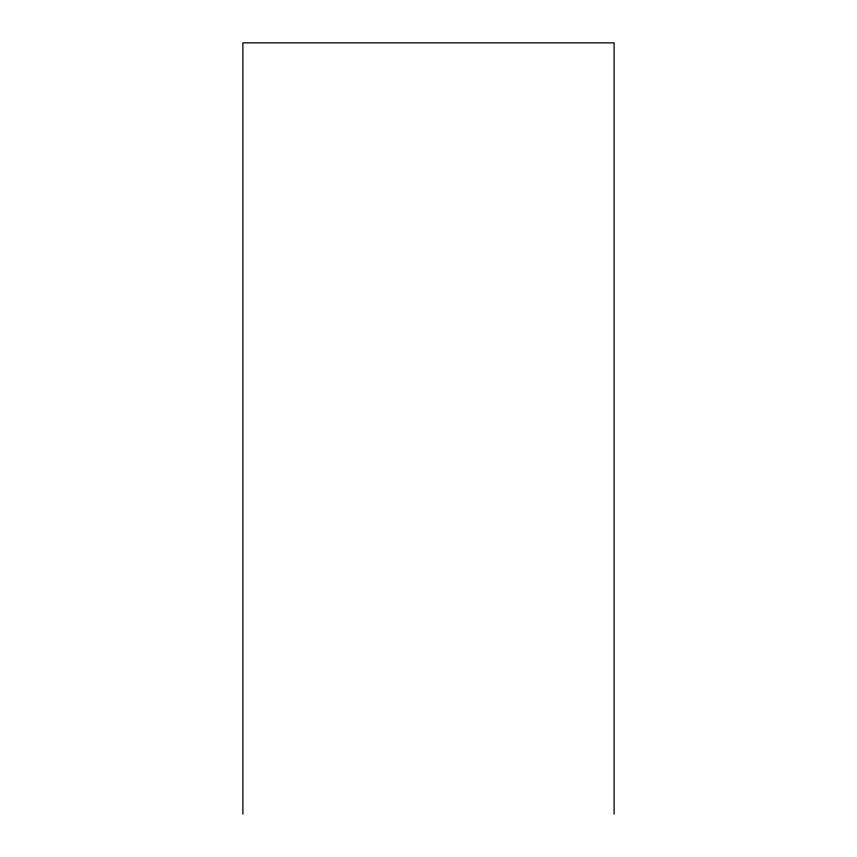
<?xml version="1.0" encoding="UTF-8"?>
<svg xmlns="http://www.w3.org/2000/svg" width="857" height="857" viewBox="0 0 857 857"><rect width="100%" height="100%" fill="white"/><g stroke="black" fill="none" stroke-linecap="round" stroke-linejoin="round"><path stroke-width="1.29" d="M614.105 814.15L614.105 42.85L242.895 42.85L242.895 814.15"/></g></svg>
